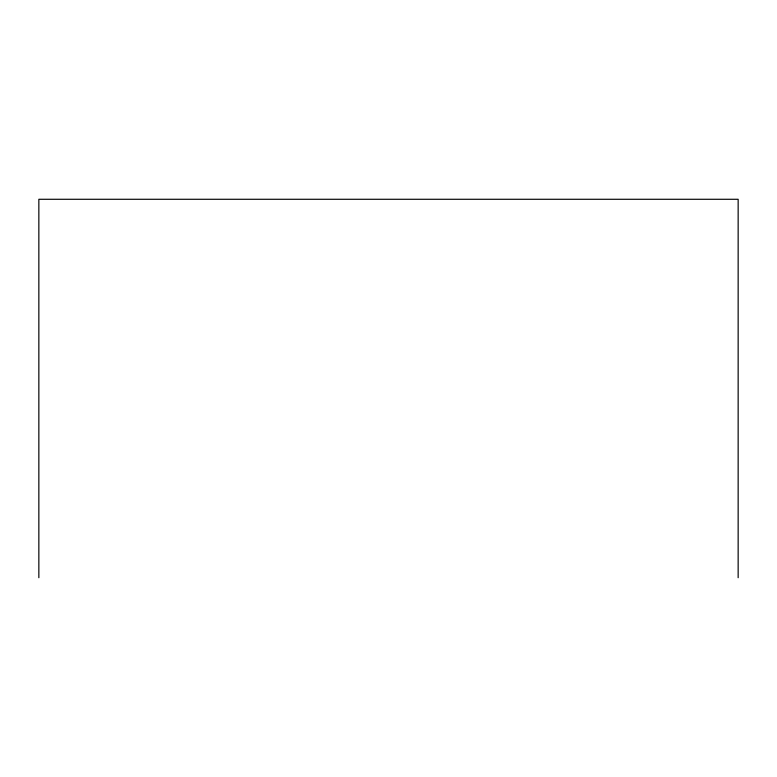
<?xml version="1.0" encoding="UTF-8"?>
<svg xmlns="http://www.w3.org/2000/svg" width="777" height="777" viewBox="0 0 777 777"><rect width="100%" height="100%" fill="white"/><g stroke="black" fill="none" stroke-linecap="round" stroke-linejoin="round"><path stroke-width="1.17" d="M738.15 577.719L738.15 199.281L38.85 199.281L38.85 577.719"/></g></svg>
